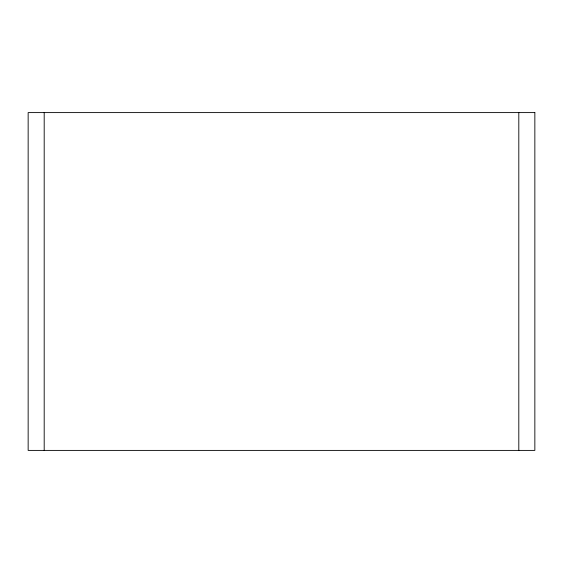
<?xml version="1.0" encoding="UTF-8"?>
<svg xmlns="http://www.w3.org/2000/svg" width="563" height="563" viewBox="0 0 563 563"><rect width="100%" height="100%" fill="white"/><g stroke="black" fill="none" stroke-linecap="round" stroke-linejoin="round"><path stroke-width="0.84" d="M518.805 112.6L518.805 450.4M44.195 112.6L44.195 450.4M534.85 112.6L28.15 112.6L28.15 450.4L534.85 450.4L534.85 112.6"/></g></svg>
